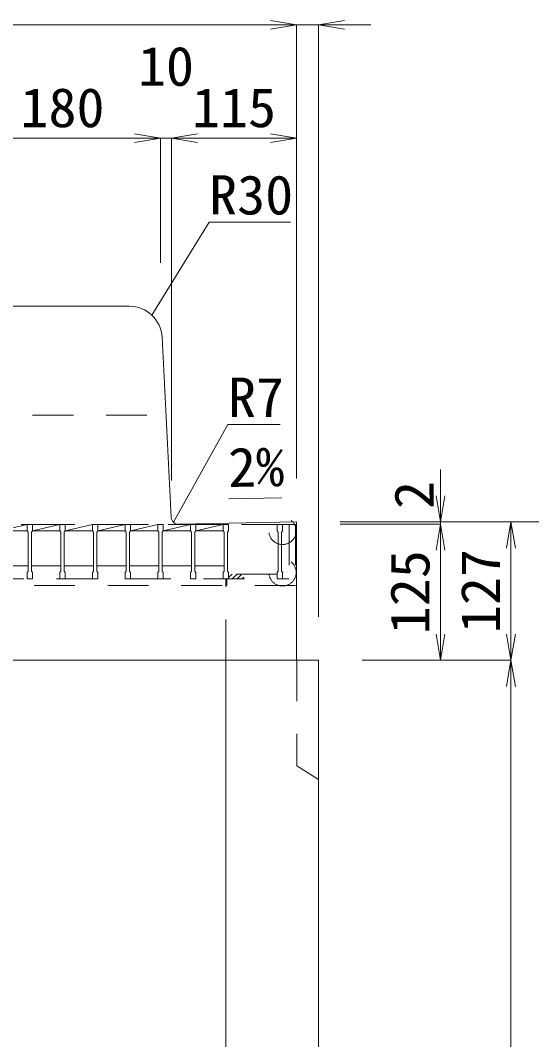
# Model space of a CAD drawing. Units: millimetres at full size; some dimension numbers follow another scale. Extents: x -734 to 58102, y 49499 to 87169.
# Drawn here: x 21272 to 21741, y 63019 to 63954 of the extents above; entities that cross this region are included whole.
import ezdxf
from ezdxf.enums import TextEntityAlignment as Align

# ---------------------------------------------------------------- set-up
doc = ezdxf.new("R2010")
doc.units = ezdxf.units.MM
doc.header["$LTSCALE"] = 50
doc.header["$PDMODE"] = 32
doc.header["$PDSIZE"] = 25
doc.linetypes.add('USER1', pattern=[1.35, 0.75, -0.6])
for name, color, linetype, lineweight in [('寸法線', 7, 'Continuous', 13), ('引出線', 4, 'Continuous', 13), ('本体', 2, 'Continuous', 20), ('ｸﾞﾚｰﾁﾝｸﾞ', 7, 'USER1', 9)]:
    doc.layers.add(name, color=color, linetype=linetype, lineweight=lineweight)
doc.styles.add('ＭＳ 明朝', font='')
doc.styles.get('ＭＳ 明朝').set_extended_font_data('MS Mincho')

# ---------------------------------------------------------------- blocks, each defined once
blk = doc.blocks.new('open_arrow')
at = {"color": 0, "linetype": 'Continuous', "lineweight": -2}
blk.add_lwpolyline([(7.5, 1.25), (0, 0), (7.5, -1.25)], dxfattribs=at)

msp = doc.modelspace()

# ---------------------------------------------------------------- hatches: boundary and pattern name
at = {"layer": 'ｸﾞﾚｰﾁﾝｸﾞ'}
h = msp.add_hatch(dxfattribs=at)
h.set_pattern_fill('USER', color=256, style=0, pattern_type=2)
h.set_pattern_definition([(45, (20597.04, 63124.74), (-2.24506, 2.24506), [37.5, -30])])
h.paths.add_polyline_path([(21507.55, 63446.23), (21507.55, 63441.73), (21488.55, 63441.73), (21463.05, 63441.73), (21463.05, 63446.23), (21488.55, 63446.23)])

# ---------------------------------------------------------------- linework, layer by layer
at = {"layer": '寸法線'}
for p, q in [((21095.55, 63950.47), (21525.55, 63950.47)), ((21477.55, 63950.47), (21593.55, 63950.47)), ((21525.55, 63534.05), (21525.55, 63950.47)), ((21525.55, 63534.05), (21525.55, 63950.47)), ((21545.55, 63407.05), (21545.55, 63950.47)), ((21220.55, 63846.42), (21400.55, 63846.42)), ((21352.55, 63846.42), (21458.55, 63846.42)), ((21400.55, 63732.05), (21400.55, 63846.42)), ((21400.55, 63732.05), (21400.55, 63846.42)), ((21410.55, 63532.05), (21410.55, 63846.42)), ((21410.55, 63846.42), (21525.55, 63846.42)), ((21410.55, 63532.05), (21410.55, 63846.42)), ((21525.55, 63534.05), (21525.55, 63846.42)), ((21657.49, 63542.03), (21657.49, 63444.03)), ((21565.57, 63494.03), (21802.54, 63494.03)), ((21565.57, 63494.03), (21657.49, 63494.03)), ((21565.57, 63494.03), (21722.29, 63494.03)), ((21565.57, 63492.03), (21657.49, 63492.03)), ((21565.57, 63492.03), (21657.49, 63492.03)), ((21657.49, 63492.03), (21657.49, 63367.03)), ((21722.29, 63494.03), (21722.29, 63367.03)), ((21585.57, 63367.03), (21722.29, 63367.03)), ((21585.57, 63367.03), (21657.49, 63367.03)), ((21585.57, 63367.03), (21722.29, 63367.03)), ((21722.29, 63367.03), (21722.29, 62017.03))]:
    msp.add_line(p, q, dxfattribs=at)
at = {"layer": '引出線'}
for points in [[(21392.69, 63683.76), (21445.15, 63769.1), (21519.82, 63769.1)], [(21412.44, 63493.74), (21462.47, 63583.35), (21510.4, 63583.35)], [(21463.2, 63515.21), (21511.91, 63516.19), (21463.17, 63515.21)]]:
    msp.add_lwpolyline(points, dxfattribs=at)
at = {"layer": '本体'}
for p, q in [((21248.9, 63692.03), (21372.2, 63692.03)), ((21410.23, 63498.51), (21401.97, 63663.67)), ((21525.55, 63494.03), (21417.36, 63491.86)), ((21525.55, 63494.03), (21525.55, 63367.03)), ((21545.55, 63367.03), (21075.55, 63367.03)), ((21460.55, 62537.55), (21460.55, 63367.03)), ((21545.55, 62017.03), (21545.55, 63367.03))]:
    msp.add_line(p, q, dxfattribs=at)
at = {"layer": '本体', "linetype": 'USER1', "lineweight": 9}
for p, q in [((21215.55, 63592.03), (21405.55, 63592.03)), ((21460.55, 63367.03), (21460.55, 63442.03)), ((21525.56, 63367.03), (21525.56, 63270.03)), ((21545.56, 63257.52), (21525.56, 63270.03))]:
    msp.add_line(p, q, dxfattribs=at)
at = {"layer": '本体'}
for centre, radius, start, end in [((21372.01, 63662.03), 30, 2.8624, 90), ((21417.22, 63498.86), 7, 182.86258, 271.1457)]:
    msp.add_arc(centre, radius, start, end, dxfattribs=at)
at = {"layer": 'ｸﾞﾚｰﾁﾝｸﾞ'}
for p, q in [((21524.55, 63491.73), (21096.55, 63491.73)), ((21512.55, 63491.73), (21108.55, 63491.73)), ((21253.05, 63485.73), (21278.05, 63491.73)), ((21253.05, 63485.73), (21278.05, 63485.73)), ((21278.05, 63491.73), (21283.05, 63491.73)), ((21278.05, 63491.73), (21278.05, 63485.73)), ((21278.05, 63491.73), (21283.05, 63491.73)), ((21278.05, 63491.73), (21278.05, 63485.73)), ((21278.05, 63491.73), (21283.05, 63491.73)), ((21278.05, 63491.73), (21278.05, 63485.73)), ((21278.05, 63485.73), (21279.05, 63484.73)), ((21278.05, 63485.73), (21279.05, 63484.73)), ((21278.05, 63485.73), (21279.05, 63484.73)), ((21283.05, 63485.73), (21282.05, 63484.73)), ((21283.05, 63485.73), (21282.05, 63484.73)), ((21283.05, 63485.73), (21282.05, 63484.73)), ((21283.05, 63485.73), (21308.05, 63491.73)), ((21283.05, 63491.73), (21283.05, 63485.73)), ((21283.05, 63491.73), (21283.05, 63485.73)), ((21283.05, 63491.73), (21283.05, 63485.73)), ((21283.05, 63485.73), (21308.05, 63485.73)), ((21308.05, 63491.73), (21313.05, 63491.73)), ((21308.05, 63491.73), (21308.05, 63485.73)), ((21308.05, 63491.73), (21313.05, 63491.73)), ((21308.05, 63491.73), (21308.05, 63485.73)), ((21308.05, 63491.73), (21313.05, 63491.73)), ((21308.05, 63491.73), (21308.05, 63485.73)), ((21308.05, 63485.73), (21309.05, 63484.73)), ((21308.05, 63485.73), (21309.05, 63484.73)), ((21308.05, 63485.73), (21309.05, 63484.73)), ((21313.05, 63485.73), (21312.05, 63484.73)), ((21313.05, 63485.73), (21312.05, 63484.73)), ((21313.05, 63485.73), (21312.05, 63484.73)), ((21313.05, 63485.73), (21338.05, 63491.73)), ((21313.05, 63491.73), (21313.05, 63485.73)), ((21313.05, 63491.73), (21313.05, 63485.73)), ((21313.05, 63491.73), (21313.05, 63485.73)), ((21313.05, 63485.73), (21338.05, 63485.73)), ((21338.05, 63491.73), (21343.05, 63491.73)), ((21338.05, 63491.73), (21343.05, 63491.73)), ((21338.05, 63491.73), (21343.05, 63491.73)), ((21338.05, 63491.73), (21338.05, 63485.73)), ((21338.05, 63491.73), (21338.05, 63485.73)), ((21338.05, 63491.73), (21338.05, 63485.73)), ((21338.05, 63485.73), (21339.05, 63484.73)), ((21338.05, 63485.73), (21339.05, 63484.73)), ((21338.05, 63485.73), (21339.05, 63484.73)), ((21343.05, 63485.73), (21342.05, 63484.73)), ((21343.05, 63485.73), (21342.05, 63484.73)), ((21343.05, 63485.73), (21342.05, 63484.73)), ((21343.05, 63491.73), (21343.05, 63485.73)), ((21343.05, 63491.73), (21343.05, 63485.73)), ((21343.05, 63491.73), (21343.05, 63485.73)), ((21343.05, 63485.73), (21368.05, 63491.73)), ((21343.05, 63485.73), (21368.05, 63485.73)), ((21368.05, 63491.73), (21373.05, 63491.73)), ((21368.05, 63491.73), (21373.05, 63491.73)), ((21368.05, 63491.73), (21373.05, 63491.73)), ((21368.05, 63491.73), (21368.05, 63485.73)), ((21368.05, 63491.73), (21368.05, 63485.73)), ((21368.05, 63491.73), (21368.05, 63485.73)), ((21368.05, 63485.73), (21369.05, 63484.73)), ((21368.05, 63485.73), (21369.05, 63484.73)), ((21368.05, 63485.73), (21369.05, 63484.73)), ((21373.05, 63485.73), (21372.05, 63484.73)), ((21373.05, 63485.73), (21372.05, 63484.73)), ((21373.05, 63485.73), (21372.05, 63484.73)), ((21373.05, 63491.73), (21373.05, 63485.73)), ((21373.05, 63491.73), (21373.05, 63485.73)), ((21373.05, 63491.73), (21373.05, 63485.73)), ((21373.05, 63485.73), (21398.05, 63491.73)), ((21373.05, 63485.73), (21398.05, 63485.73)), ((21398.05, 63491.73), (21403.05, 63491.73)), ((21398.05, 63491.73), (21403.05, 63491.73)), ((21398.05, 63491.73), (21403.05, 63491.73)), ((21398.05, 63491.73), (21398.05, 63485.73)), ((21398.05, 63491.73), (21398.05, 63485.73)), ((21398.05, 63491.73), (21398.05, 63485.73)), ((21398.05, 63485.73), (21399.05, 63484.73)), ((21398.05, 63485.73), (21399.05, 63484.73)), ((21398.05, 63485.73), (21399.05, 63484.73)), ((21403.05, 63485.73), (21402.05, 63484.73)), ((21403.05, 63485.73), (21402.05, 63484.73)), ((21403.05, 63485.73), (21402.05, 63484.73)), ((21403.05, 63491.73), (21403.05, 63485.73)), ((21403.05, 63491.73), (21403.05, 63485.73)), ((21403.05, 63491.73), (21403.05, 63485.73)), ((21403.05, 63485.73), (21428.05, 63491.73)), ((21403.05, 63485.73), (21428.05, 63485.73)), ((21428.05, 63491.73), (21433.05, 63491.73)), ((21428.05, 63491.73), (21433.05, 63491.73)), ((21428.05, 63491.73), (21433.05, 63491.73)), ((21428.05, 63491.73), (21428.05, 63485.73)), ((21428.05, 63491.73), (21428.05, 63485.73)), ((21428.05, 63491.73), (21428.05, 63485.73)), ((21428.05, 63485.73), (21429.05, 63484.73)), ((21428.05, 63485.73), (21429.05, 63484.73)), ((21428.05, 63485.73), (21429.05, 63484.73)), ((21433.05, 63485.73), (21432.05, 63484.73)), ((21433.05, 63485.73), (21432.05, 63484.73)), ((21433.05, 63485.73), (21432.05, 63484.73)), ((21433.05, 63491.73), (21433.05, 63485.73)), ((21433.05, 63491.73), (21433.05, 63485.73)), ((21433.05, 63491.73), (21433.05, 63485.73)), ((21433.05, 63485.73), (21458.05, 63491.73)), ((21433.05, 63485.73), (21458.05, 63485.73)), ((21458.05, 63491.73), (21463.05, 63491.73)), ((21458.05, 63491.73), (21463.05, 63491.73)), ((21458.05, 63491.73), (21463.05, 63491.73)), ((21458.05, 63491.73), (21458.05, 63485.73)), ((21458.05, 63491.73), (21458.05, 63485.73)), ((21458.05, 63491.73), (21458.05, 63485.73)), ((21458.05, 63485.73), (21459.05, 63484.73)), ((21458.05, 63485.73), (21459.05, 63484.73)), ((21458.05, 63485.73), (21459.05, 63484.73)), ((21463.05, 63485.73), (21462.05, 63484.73)), ((21463.05, 63485.73), (21462.05, 63484.73)), ((21463.05, 63485.73), (21462.05, 63484.73)), ((21463.05, 63491.73), (21463.05, 63485.73)), ((21463.05, 63491.73), (21463.05, 63485.73)), ((21463.05, 63491.73), (21463.05, 63485.73)), ((21488.05, 63491.73), (21493.05, 63491.73)), ((21488.05, 63491.73), (21493.05, 63491.73)), ((21488.05, 63491.73), (21493.05, 63491.73)), ((21507.55, 63491.73), (21512.55, 63491.73)), ((21507.55, 63491.73), (21507.55, 63485.73)), ((21507.55, 63491.73), (21512.55, 63491.73)), ((21507.55, 63491.73), (21507.55, 63485.73)), ((21507.55, 63491.73), (21512.55, 63491.73)), ((21507.55, 63491.73), (21507.55, 63485.73)), ((21507.55, 63485.73), (21508.55, 63484.73)), ((21507.55, 63485.73), (21508.55, 63484.73)), ((21507.55, 63485.73), (21508.55, 63484.73)), ((21512.55, 63485.73), (21511.55, 63484.73)), ((21512.55, 63485.73), (21511.55, 63484.73)), ((21512.55, 63485.73), (21511.55, 63484.73)), ((21512.55, 63485.73), (21512.55, 63491.73)), ((21512.55, 63491.73), (21512.55, 63485.73)), ((21512.55, 63491.73), (21512.55, 63485.73)), ((21512.55, 63491.73), (21512.55, 63485.73)), ((21512.55, 63491.73), (21512.55, 63485.73)), ((21512.55, 63491.73), (21512.55, 63485.73)), ((21512.55, 63491.73), (21512.55, 63485.73)), ((21518.55, 63491.73), (21518.55, 63441.73)), ((21524.55, 63491.73), (21524.55, 63435.73)), ((21279.05, 63484.73), (21279.05, 63448.73)), ((21279.05, 63484.73), (21279.05, 63448.73)), ((21279.05, 63484.73), (21279.05, 63448.73)), ((21282.05, 63484.73), (21282.05, 63448.73)), ((21282.05, 63484.73), (21282.05, 63448.73)), ((21282.05, 63484.73), (21282.05, 63448.73)), ((21309.05, 63484.73), (21309.05, 63448.73)), ((21309.05, 63484.73), (21309.05, 63448.73)), ((21309.05, 63484.73), (21309.05, 63448.73)), ((21312.05, 63484.73), (21312.05, 63448.73)), ((21312.05, 63484.73), (21312.05, 63448.73)), ((21312.05, 63484.73), (21312.05, 63448.73)), ((21339.05, 63484.73), (21339.05, 63448.73)), ((21339.05, 63484.73), (21339.05, 63448.73)), ((21339.05, 63484.73), (21339.05, 63448.73)), ((21342.05, 63484.73), (21342.05, 63448.73)), ((21342.05, 63484.73), (21342.05, 63448.73)), ((21342.05, 63484.73), (21342.05, 63448.73)), ((21369.05, 63484.73), (21369.05, 63448.73)), ((21369.05, 63484.73), (21369.05, 63448.73)), ((21369.05, 63484.73), (21369.05, 63448.73)), ((21372.05, 63484.73), (21372.05, 63448.73)), ((21372.05, 63484.73), (21372.05, 63448.73)), ((21372.05, 63484.73), (21372.05, 63448.73)), ((21399.05, 63484.73), (21399.05, 63448.73)), ((21399.05, 63484.73), (21399.05, 63448.73)), ((21399.05, 63484.73), (21399.05, 63448.73)), ((21402.05, 63484.73), (21402.05, 63448.73)), ((21402.05, 63484.73), (21402.05, 63448.73)), ((21402.05, 63484.73), (21402.05, 63448.73)), ((21429.05, 63484.73), (21429.05, 63448.73)), ((21429.05, 63484.73), (21429.05, 63448.73)), ((21429.05, 63484.73), (21429.05, 63448.73)), ((21432.05, 63484.73), (21432.05, 63448.73)), ((21432.05, 63484.73), (21432.05, 63448.73)), ((21432.05, 63484.73), (21432.05, 63448.73)), ((21459.05, 63484.73), (21459.05, 63448.73)), ((21459.05, 63484.73), (21459.05, 63448.73)), ((21459.05, 63484.73), (21459.05, 63448.73)), ((21462.05, 63484.73), (21462.05, 63448.73)), ((21462.05, 63484.73), (21462.05, 63448.73)), ((21462.05, 63484.73), (21462.05, 63448.73)), ((21508.55, 63484.73), (21508.55, 63448.73)), ((21508.55, 63484.73), (21508.55, 63448.73)), ((21508.55, 63484.73), (21508.55, 63448.73)), ((21511.55, 63484.73), (21511.55, 63448.73)), ((21511.55, 63484.73), (21511.55, 63448.73)), ((21511.55, 63484.73), (21511.55, 63448.73)), ((21252.05, 63453.73), (21279.05, 63453.73)), ((21278.05, 63447.73), (21279.05, 63448.73)), ((21278.05, 63447.73), (21279.05, 63448.73)), ((21278.05, 63447.73), (21279.05, 63448.73)), ((21278.05, 63441.73), (21278.05, 63447.73)), ((21278.05, 63441.73), (21278.05, 63447.73)), ((21278.05, 63441.73), (21278.05, 63447.73)), ((21282.05, 63453.73), (21309.05, 63453.73)), ((21283.05, 63447.73), (21282.05, 63448.73)), ((21283.05, 63447.73), (21282.05, 63448.73)), ((21283.05, 63447.73), (21282.05, 63448.73)), ((21283.05, 63441.73), (21283.05, 63447.73)), ((21283.05, 63441.73), (21283.05, 63447.73)), ((21283.05, 63441.73), (21283.05, 63447.73)), ((21308.05, 63447.73), (21309.05, 63448.73)), ((21308.05, 63447.73), (21309.05, 63448.73)), ((21308.05, 63447.73), (21309.05, 63448.73)), ((21308.05, 63441.73), (21308.05, 63447.73)), ((21308.05, 63441.73), (21308.05, 63447.73)), ((21308.05, 63441.73), (21308.05, 63447.73)), ((21312.05, 63453.73), (21339.05, 63453.73)), ((21313.05, 63447.73), (21312.05, 63448.73)), ((21313.05, 63447.73), (21312.05, 63448.73)), ((21313.05, 63447.73), (21312.05, 63448.73)), ((21313.05, 63441.73), (21313.05, 63447.73)), ((21313.05, 63441.73), (21313.05, 63447.73)), ((21313.05, 63441.73), (21313.05, 63447.73)), ((21338.05, 63447.73), (21339.05, 63448.73)), ((21338.05, 63447.73), (21339.05, 63448.73)), ((21338.05, 63447.73), (21339.05, 63448.73)), ((21338.05, 63441.73), (21338.05, 63447.73)), ((21338.05, 63441.73), (21338.05, 63447.73)), ((21338.05, 63441.73), (21338.05, 63447.73)), ((21342.05, 63453.73), (21369.05, 63453.73)), ((21343.05, 63447.73), (21342.05, 63448.73)), ((21343.05, 63447.73), (21342.05, 63448.73)), ((21343.05, 63447.73), (21342.05, 63448.73)), ((21343.05, 63441.73), (21343.05, 63447.73)), ((21343.05, 63441.73), (21343.05, 63447.73)), ((21343.05, 63441.73), (21343.05, 63447.73)), ((21368.05, 63447.73), (21369.05, 63448.73)), ((21368.05, 63447.73), (21369.05, 63448.73)), ((21368.05, 63447.73), (21369.05, 63448.73)), ((21368.05, 63441.73), (21368.05, 63447.73)), ((21368.05, 63441.73), (21368.05, 63447.73)), ((21368.05, 63441.73), (21368.05, 63447.73)), ((21372.05, 63453.73), (21399.05, 63453.73)), ((21373.05, 63447.73), (21372.05, 63448.73)), ((21373.05, 63447.73), (21372.05, 63448.73)), ((21373.05, 63447.73), (21372.05, 63448.73)), ((21373.05, 63441.73), (21373.05, 63447.73)), ((21373.05, 63441.73), (21373.05, 63447.73)), ((21373.05, 63441.73), (21373.05, 63447.73)), ((21398.05, 63447.73), (21399.05, 63448.73)), ((21398.05, 63447.73), (21399.05, 63448.73)), ((21398.05, 63447.73), (21399.05, 63448.73)), ((21398.05, 63441.73), (21398.05, 63447.73)), ((21398.05, 63441.73), (21398.05, 63447.73)), ((21398.05, 63441.73), (21398.05, 63447.73)), ((21402.05, 63453.73), (21429.05, 63453.73)), ((21403.05, 63447.73), (21402.05, 63448.73)), ((21403.05, 63447.73), (21402.05, 63448.73)), ((21403.05, 63447.73), (21402.05, 63448.73)), ((21403.05, 63441.73), (21403.05, 63447.73)), ((21403.05, 63441.73), (21403.05, 63447.73)), ((21403.05, 63441.73), (21403.05, 63447.73)), ((21428.05, 63447.73), (21429.05, 63448.73)), ((21428.05, 63447.73), (21429.05, 63448.73)), ((21428.05, 63447.73), (21429.05, 63448.73)), ((21428.05, 63441.73), (21428.05, 63447.73)), ((21428.05, 63441.73), (21428.05, 63447.73)), ((21428.05, 63441.73), (21428.05, 63447.73)), ((21432.05, 63453.73), (21459.05, 63453.73)), ((21433.05, 63447.73), (21432.05, 63448.73)), ((21433.05, 63447.73), (21432.05, 63448.73)), ((21433.05, 63447.73), (21432.05, 63448.73)), ((21433.05, 63441.73), (21433.05, 63447.73)), ((21433.05, 63441.73), (21433.05, 63447.73)), ((21433.05, 63441.73), (21433.05, 63447.73)), ((21458.05, 63447.73), (21459.05, 63448.73)), ((21458.05, 63447.73), (21459.05, 63448.73)), ((21458.05, 63447.73), (21459.05, 63448.73)), ((21458.05, 63441.73), (21458.05, 63447.73)), ((21458.05, 63441.73), (21458.05, 63447.73)), ((21458.05, 63441.73), (21458.05, 63447.73)), ((21463.05, 63447.73), (21462.05, 63448.73)), ((21463.05, 63447.73), (21462.05, 63448.73)), ((21463.05, 63447.73), (21462.05, 63448.73)), ((21463.05, 63441.73), (21463.05, 63447.73)), ((21463.05, 63441.73), (21463.05, 63447.73)), ((21463.05, 63441.73), (21463.05, 63447.73)), ((21507.55, 63447.73), (21508.55, 63448.73)), ((21507.55, 63447.73), (21508.55, 63448.73)), ((21507.55, 63447.73), (21508.55, 63448.73)), ((21507.55, 63441.73), (21507.55, 63447.73)), ((21507.55, 63441.73), (21507.55, 63447.73)), ((21507.55, 63441.73), (21507.55, 63447.73)), ((21512.55, 63447.73), (21511.55, 63448.73)), ((21512.55, 63447.73), (21511.55, 63448.73)), ((21512.55, 63447.73), (21511.55, 63448.73)), ((21512.55, 63441.73), (21512.55, 63447.73)), ((21512.55, 63441.73), (21512.55, 63447.73)), ((21512.55, 63441.73), (21512.55, 63447.73)), ((21512.55, 63441.73), (21512.55, 63447.73)), ((21512.55, 63441.73), (21512.55, 63447.73)), ((21512.55, 63441.73), (21512.55, 63447.73)), ((21102.55, 63441.73), (21518.55, 63441.73)), ((21278.05, 63441.73), (21283.05, 63441.73)), ((21278.05, 63441.73), (21283.05, 63441.73)), ((21278.05, 63441.73), (21283.05, 63441.73)), ((21308.05, 63441.73), (21313.05, 63441.73)), ((21308.05, 63441.73), (21313.05, 63441.73)), ((21308.05, 63441.73), (21313.05, 63441.73)), ((21338.05, 63441.73), (21343.05, 63441.73)), ((21338.05, 63441.73), (21343.05, 63441.73)), ((21338.05, 63441.73), (21343.05, 63441.73)), ((21368.05, 63441.73), (21373.05, 63441.73)), ((21368.05, 63441.73), (21373.05, 63441.73)), ((21368.05, 63441.73), (21373.05, 63441.73)), ((21398.05, 63441.73), (21403.05, 63441.73)), ((21398.05, 63441.73), (21403.05, 63441.73)), ((21398.05, 63441.73), (21403.05, 63441.73)), ((21428.05, 63441.73), (21433.05, 63441.73)), ((21428.05, 63441.73), (21433.05, 63441.73)), ((21428.05, 63441.73), (21433.05, 63441.73)), ((21458.05, 63441.73), (21463.05, 63441.73)), ((21458.05, 63441.73), (21463.05, 63441.73)), ((21458.05, 63441.73), (21463.05, 63441.73)), ((21461.55, 63441.73), (21461.55, 63435.73)), ((21507.55, 63446.23), (21463.05, 63446.23)), ((21507.55, 63441.73), (21512.55, 63441.73)), ((21507.55, 63441.73), (21512.55, 63441.73)), ((21507.55, 63441.73), (21512.55, 63441.73)), ((21524.55, 63435.73), (21096.55, 63435.73))]:
    msp.add_line(p, q, dxfattribs=at)
for p in [(21512.55, 63485.73), (21512.55, 63447.73)]:
    msp.add_point(p, dxfattribs=at)

# ---------------------------------------------------------------- block references
at = {"layer": '寸法線', "xscale": 3.2, "yscale": 3.2}
for p, rotation in [((21525.55, 63950.47), 180), ((21525.55, 63950.47), 180), ((21400.55, 63846.42), 180), ((21400.55, 63846.42), 180), ((21525.55, 63846.42), 180), ((21657.49, 63494.03), 90), ((21657.49, 63492.03), 270), ((21657.49, 63492.03), 270), ((21722.29, 63494.03), 270), ((21657.49, 63367.03), 90), ((21722.29, 63367.03), 90), ((21722.29, 63367.03), 270)]:
    msp.add_blockref('open_arrow', p, dxfattribs=dict(at, rotation=rotation))
for p in [(21545.55, 63950.47), (21410.55, 63846.42), (21410.55, 63846.42)]:
    msp.add_blockref('open_arrow', p, dxfattribs=at)
at = {"layer": '引出線', "xscale": 0.0533, "yscale": 0.0533}
for p, rotation in [((21392.69, 63683.76), 58.4), ((21463.2, 63515.21), 1.1), ((21412.44, 63493.74), 60.8)]:
    msp.add_blockref('open_arrow', p, dxfattribs=dict(at, rotation=rotation))

# ---------------------------------------------------------------- texts
at = {"layer": '寸法線', "style": 'ＭＳ 明朝', "width": 1.05}
for s, p in [('10', (21405.55, 63912.42)), ('180', (21310.55, 63874.44)), ('115', (21468.05, 63874.44))]:
    msp.add_text(s, height=36.03, dxfattribs=at).set_placement(p, align=Align.MIDDLE_CENTER)
for s, p in [('2', (21633.2, 63518.81)), ('127', (21694.27, 63430.53)), ('125', (21629.47, 63429.53))]:
    msp.add_text(s, height=36.03, rotation=90, dxfattribs=at).set_placement(p, align=Align.MIDDLE_CENTER)
at = {"layer": '引出線', "style": 'ＭＳ 明朝', "width": 1.05}
for s, p in [('R30', (21445.15, 63812.3)), ('R7', (21462.47, 63626.55))]:
    msp.add_text(s, height=36.03, dxfattribs=at).set_placement(p, align=Align.TOP_LEFT)
msp.add_text('2%', height=36.03, rotation=1.146, dxfattribs=at).set_placement((21462.23, 63562.1), align=Align.TOP_LEFT)

doc.saveas('drawing.dxf')
